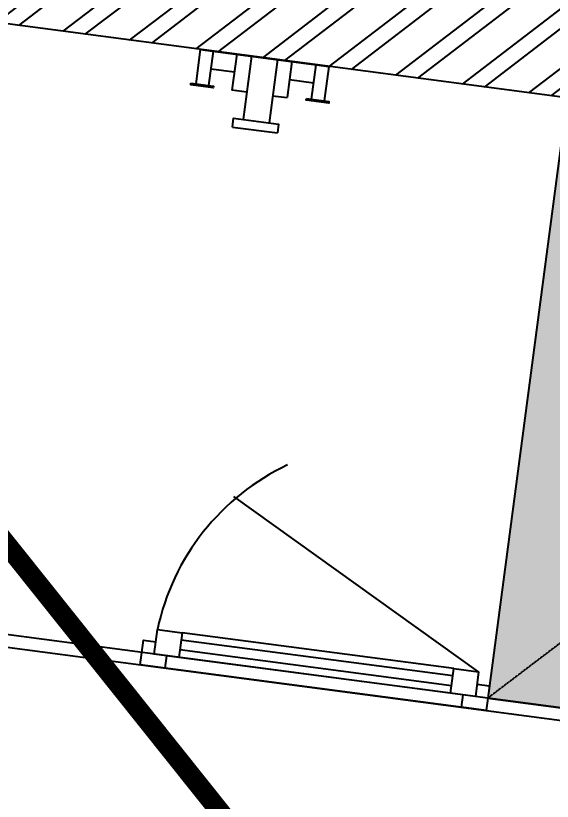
# Model space of a CAD drawing. Header units: millimetres. Extents: x -176651 to 424033, y -469666 to 486614.
# Drawn here: x 7235 to 8312, y 115687 to 117263 of the extents above; entities that cross this region are included whole.
import ezdxf

# ---------------------------------------------------------------- set-up
doc = ezdxf.new("R2010")
doc.units = ezdxf.units.MM
for name, pattern in [('1625_East Villa$0$DASHED', [0.75, 0.5, -0.25]), ('1625_East Villa$0$HIDDEN', [0]), ('1625E_Roof Plan$0$DASHED', [0.75, 0.5, -0.25])]:
    doc.linetypes.add(name, pattern=pattern)
for name, color, linetype in [('1625_East Villa$0$ad-Elevation 10', 8, 'Continuous'), ('1625_East Villa$0$ad-Furniture', 8, 'Continuous'), ('1625_East Villa$0$ad-Glass Sectionline', 8, 'Continuous'), ('1625_East Villa$0$ad-Text main', 8, 'Continuous'), ('1625_East Villa$0$ad-Toilet fixtures', 8, 'Continuous'), ('1625_East Villa$0$ad-Wall', 8, 'Continuous'), ('1625_East Villa$0$ad-Wall hatch', 8, 'Continuous'), ('1625E_Roof Plan$0$ad-Primary Roof', 8, 'Continuous')]:
    doc.layers.add(name, color=color, linetype=linetype)
doc.layers.add('1625_East Villa$0$ad-Landscape', color=8, linetype='Continuous', lineweight=35)
doc.styles.add('1625_East Villa$0$Standard', font='calibril.ttf')

# ---------------------------------------------------------------- blocks, each defined once
blk = doc.blocks.new('1625_East Villa$0$3BHK+_A$0$ad_Shower')
for p, q in [((0, 130, 0), (-69.5, 130, 0)), ((0, -130), (0, 130)), ((0, 103.8, 0), (-69.5, 103.8, 0)), ((-36.4, 55.7, 0), (-36.4, 103.8, 0)), ((0, 55.7, 0), (-72.9, 55.7, 0)), ((-72.9, 26.2, 0), (-72.9, 55.7, 0)), ((-145.8, -45.6), (-145.8, 45.6)), ((0, 26.2, 0), (-128.2, 26.2, 0)), ((0, -26.2, 0), (-128.2, -26.2, 0)), ((-72.9, -26.2, 0), (-72.9, -56.1, 0)), ((0, -56.1, 0), (-72.9, -56.1, 0)), ((-36.4, -56.1, 0), (-36.4, -103.8, 0)), ((0, -103.8, 0), (-69.5, -103.8, 0)), ((0, -130, 0), (-69.5, -130, 0))]:
    blk.add_line(p, q)
blk.add_lwpolyline([(-69.5, 94.1), (-69.5, 139.7), (-72.9, 139.7), (-72.9, 94.1)], close=True)
at = {"elevation": 0}
blk.add_lwpolyline([(-145.8, -45.6), (-128.2, -45.6), (-128.2, 45.6), (-145.8, 45.6)], dxfattribs=at)
blk.add_lwpolyline([(-69.5, -139.7), (-69.5, -94.1), (-72.9, -94.1), (-72.9, -139.7)], close=True, dxfattribs=at)
blk = doc.blocks.new('1625_East Villa$0$$ZCDB_AUDIT_GENERATED_C85C')
at = {"color": 8}
for points in [[(675, 75), (141.8, 359.5)], [(625, 75), (75, 75)], [(50, 25), (50, 0), (0, 0), (0, 50), (25, 50)], [(675, 50), (700, 50), (700, 0), (650, 0), (650, 25)], [(625, 25), (75, 25)], [(700, 0), (0, 0)]]:
    blk.add_lwpolyline(points, dxfattribs=at)
for points in [[(75, 25), (25, 25), (25, 75), (75, 75)], [(675, 25), (625, 25), (625, 75), (675, 75)]]:
    blk.add_lwpolyline(points, close=True, dxfattribs=at)
at = {"color": 140}
for points in [[(625, 60), (75, 60)], [(625, 40), (75, 40)]]:
    blk.add_lwpolyline(points, dxfattribs=at)
at = {"color": 8, "linetype": '1625_East Villa$0$HIDDEN'}
blk.add_arc((497.1, 38.3), 473.6, 122.8151, 175.5591, dxfattribs=at)
blk = doc.blocks.new('*U178')
at = {"xscale": -1}
blk.add_blockref('1625_East Villa$0$$ZCDB_AUDIT_GENERATED_C85C', (700, 0), dxfattribs=at)
blk = doc.blocks.new('1625_East Villa$0$zw$B1C6')
at = {"transparency": 33554559}
h = blk.add_hatch(color=74, dxfattribs=at)
h.dxf.hatch_style = 1
h.paths.add_polyline_path([(0, 0), (-1225, 0), (-1225, -1215), (0, -1215)])
at = {"layer": '1625_East Villa$0$ad-Elevation 10'}
blk.add_lwpolyline([(0, 0), (-1225, 0), (-1225, -1215), (0, -1215)], close=True, dxfattribs=at)
at = {"layer": '1625_East Villa$0$ad-Furniture', "linetype": '1625_East Villa$0$DASHED'}
blk.add_lwpolyline([(0, 0), (-1225, -1215)], dxfattribs=at)
blk = doc.blocks.new('1625_East Villa$0$zw$D46D')
at = {"layer": '1625_East Villa$0$ad-Glass Sectionline'}
blk.add_lwpolyline([(4560, 12150), (7010, 12150), (7010, 12175), (4560, 12175)], close=True, dxfattribs=at)
at = {"xscale": -1}
blk.add_blockref('*U178', (5785, 12150), dxfattribs=at)
at = {"layer": '1625_East Villa$0$ad-Toilet fixtures', "xscale": -1, "rotation": 270}
blk.add_blockref('1625_East Villa$0$3BHK+_A$0$ad_Shower', (5172.5, 13390), dxfattribs=at)
at = {"layer": '1625_East Villa$0$ad-Landscape'}
blk.add_blockref('1625_East Villa$0$zw$B1C6', (7010, 13390), dxfattribs=at)
blk = doc.blocks.new('1625_East Villa$0$zw$3849')
at = {"layer": '1625_East Villa$0$ad-Text main', "insert": (5882.8, 11665), "char_height": 150, "width": 1741.287, "attachment_point": 5, "style": '1625_East Villa$0$Standard', "bg_fill": 2}
blk.add_mtext("TOILET\\P8' x 9'-1''", dxfattribs=at)
blk = doc.blocks.new('1625_East Villa$0$zw$42B5')
at = {"layer": '1625_East Villa$0$ad-Wall hatch', "transparency": 33554610}
h = blk.add_hatch(dxfattribs=at)
h.set_pattern_fill('ANSI32', color=256, scale=10)
h.set_pattern_definition([(45, (-1040635.14, 674820.02), (-67.351921, 67.351921), []), (45, (-1040590.24, 674820.02), (-67.351921, 67.351921), [])])
h.paths.add_polyline_path([(12120, 13620), (12120, 10220), (11890, 10220), (11890, 13390), (7240, 13390), (7240, 8645), (4245, 8645), (4245, 8875), (4445, 8875), (4445, 9370), (4560, 9370), (4560, 8760), (7010, 8760), (7010, 10500), (6360, 10500), (6360, 10615), (7010, 10615), (7010, 13390), (4560, 13390), (4560, 10615), (5560, 10615), (5560, 10500), (4445, 10500), (4445, 13390), (230, 13390), (230, 8875), (3345, 8875), (3345, 8645), (3060, 8645), (3060, 4745), (3345, 4745), (3345, 4515), (230, 4515), (230, 230), (4995, 230), (4995, 3130), (6060, 3130), (6060, 3015), (5110, 3015), (5110, 230), (8310, 230), (8310, 3015), (6860, 3015), (6860, 3130), (8310, 3130), (8310, 4630), (5110, 4630), (5110, 3930), (4995, 3930), (4995, 4515), (4245, 4515), (4245, 4745), (8540, 4745), (8540, 230), (9240, 230), (9240, 0), (0, 0), (0, 4745), (2830, 4745), (2830, 8645), (0, 8645), (0, 13620)])
at = {"layer": '1625_East Villa$0$ad-Wall'}
blk.add_lwpolyline([(11890, 13390), (7240, 13390), (7240, 8645), (4245, 8645), (4245, 8875), (4445, 8875), (4445, 9370), (4560, 9370), (4560, 8760), (7010, 8760), (7010, 10500), (6360, 10500), (6360, 10615), (7010, 10615), (7010, 13390), (4560, 13390), (4560, 10615), (5560, 10615), (5560, 10500), (4445, 10500), (4445, 13390), (230, 13390)], dxfattribs=at)
blk = doc.blocks.new('1625E_Roof Plan')
at = {"layer": '1625E_Roof Plan$0$ad-Primary Roof', "linetype": '1625E_Roof Plan$0$DASHED', "ltscale": 2, "const_width": 40}
blk.add_lwpolyline([(12570, 14670), (2380, 14670), (7475, 9770)], close=True, dxfattribs=at)
blk = doc.blocks.new('1625_East Villa')
at = {"layer": '1625_East Villa$0$ad-Furniture'}
blk.add_blockref('1625_East Villa$0$zw$D46D', (0, 0), dxfattribs=at)
at = {"layer": '1625_East Villa$0$ad-Text main'}
blk.add_blockref('1625_East Villa$0$zw$3849', (0, 0), dxfattribs=at)
at = {"layer": '1625_East Villa$0$ad-Wall'}
blk.add_blockref('1625_East Villa$0$zw$42B5', (0, 0), dxfattribs=at)
blk.add_blockref('1625E_Roof Plan', (0, 0))
blk = doc.blocks.new("All Plot's Villa Plans")
at = {"ltscale": 5, "rotation": 352.4703876422526}
blk.add_blockref('1625_East Villa', (852, 104581.7), dxfattribs=at)

msp = doc.modelspace()

# ---------------------------------------------------------------- block references
at = {"ltscale": 5}
msp.add_blockref("All Plot's Villa Plans", (0, 0), dxfattribs=at)

doc.saveas('drawing.dxf')
